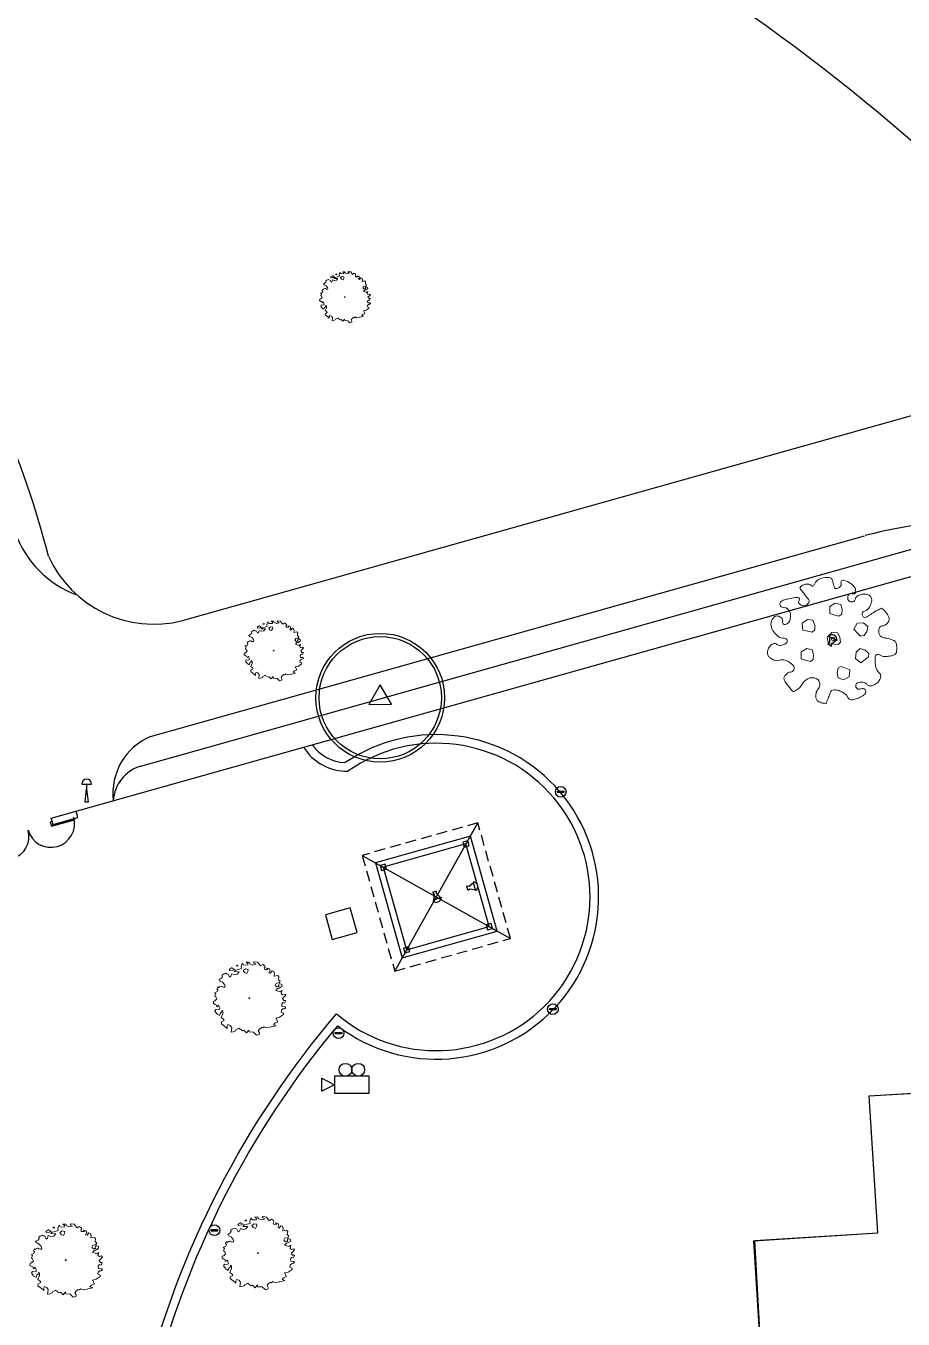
# Model space of a CAD drawing. Extents: x 2080 to 102394, y 2071 to 93424.
# Drawn here: x 77503 to 78729, y 76583 to 78391 of the extents above; entities that cross this region are included whole.
import ezdxf

# ---------------------------------------------------------------- set-up
doc = ezdxf.new("R2010")
doc.units = 0
doc.header["$LTSCALE"] = 20
doc.header["$MEASUREMENT"] = 0
doc.linetypes.add('HIDDEN', pattern=[0.375, 0.25, -0.125])
for name, color, linetype, lineweight in [('camera', 11, 'Continuous', 13), ('Mango tree', 96, 'Continuous', 5), ('sappotta', 114, 'Continuous', 5), ('tree1', 110, 'Continuous', 9)]:
    doc.layers.add(name, color=color, linetype=linetype, lineweight=lineweight)
doc.layers.add('correct', color=230, linetype='Continuous', plot=False)
for name, color, linetype in [('DOOR', 1, 'Continuous'), ('ELEC', 11, 'Continuous'), ('lawn', 3, 'Continuous'), ('PLANTS', 3, 'Continuous'), ('proposed tree', 3, 'Continuous'), ('road', 2, 'Continuous'), ('wall', 13, 'Continuous')]:
    doc.layers.add(name, color=color, linetype=linetype)

# ---------------------------------------------------------------- blocks, each defined once
blk = doc.blocks.new('NEEM')
at = {"layer": 'sappotta', "linetype": 'Continuous'}
for p, q in [((-0.517, 0.963), (-0.614, 0.901)), ((-0.614, 0.901), (-0.589, 0.87)), ((-0.589, 0.87), (-0.494, 0.884)), ((-0.521, 0.945), (-0.521, 0.945)), ((-0.449, 0.913), (-0.521, 0.945)), ((-0.494, 0.884), (-0.449, 0.913)), ((-0.415, 0.884), (-0.459, 0.839)), ((-0.459, 0.839), (-0.303, 0.837)), ((-0.32, 0.906), (-0.415, 0.884)), ((-0.359, 1.043), (-0.396, 1.016)), ((-0.396, 1.016), (-0.345, 1.011)), ((-0.303, 0.837), (-0.361, 0.762)), ((-0.345, 1.011), (-0.34, 1.039)), ((-0.23, 0.935), (-0.32, 0.906)), ((-0.213, 1.092), (-0.242, 1.007)), ((-0.242, 1.007), (-0.23, 0.935)), ((-0.191, 1.099), (-0.213, 1.092)), ((-0.177, 1.048), (-0.191, 1.099)), ((-0.043, 1.039), (-0.177, 1.048)), ((-0.108, 0.922), (-0.177, 0.872)), ((-0.177, 0.872), (-0.139, 0.809)), ((-0.139, 0.809), (-0.067, 0.78)), ((-0.027, 0.908), (-0.108, 0.922)), ((0.003, 1.132), (-0.083, 1.127)), ((-0.083, 1.127), (-0.023, 1.083)), ((-0.067, 0.78), (-0.034, 0.839)), ((-0.023, 1.083), (-0.043, 1.039)), ((-0.034, 0.839), (-0.027, 0.908)), ((0.03, 1.077), (0.003, 1.132)), ((0.114, 1.043), (0.03, 1.077)), ((0.216, 1.072), (0.114, 1.043)), ((0.162, 1.144), (0.142, 1.112)), ((0.142, 1.112), (0.216, 1.072)), ((0.283, 1.13), (0.162, 1.144)), ((0.267, 1.123), (0.283, 1.13)), ((0.351, 1.016), (0.267, 1.123)), ((0.421, 1.063), (0.351, 1.016)), ((0.473, 1.03), (0.421, 1.063)), ((0.472, 0.942), (0.501, 0.982)), ((0.483, 0.908), (0.472, 0.942)), ((0.501, 0.982), (0.473, 1.03)), ((0.581, 0.9), (0.483, 0.908)), ((0.551, 0.95), (0.581, 0.9)), ((0.627, 0.928), (0.551, 0.95)), ((0.616, 0.806), (0.654, 0.87)), ((0.66, 0.788), (0.616, 0.806)), ((0.654, 0.87), (0.627, 0.928)), ((0.715, 0.86), (0.66, 0.788)), ((0.762, 0.844), (0.715, 0.86)), ((0.783, 0.779), (0.762, 0.844)), ((-0.892, 0.613), (-0.923, 0.594)), ((-0.923, 0.594), (-0.895, 0.555)), ((-0.895, 0.555), (-0.868, 0.54)), ((-0.85, 0.638), (-0.892, 0.613)), ((-0.868, 0.54), (-0.818, 0.517)), ((-0.818, 0.692), (-0.85, 0.638)), ((-0.783, 0.757), (-0.83, 0.729)), ((-0.83, 0.729), (-0.826, 0.714)), ((-0.826, 0.714), (-0.818, 0.692)), ((-0.818, 0.517), (-0.752, 0.44)), ((-0.749, 0.774), (-0.783, 0.757)), ((-0.752, 0.44), (-0.735, 0.394)), ((-0.717, 0.789), (-0.749, 0.774)), ((-0.689, 0.772), (-0.717, 0.789)), ((-0.638, 0.758), (-0.689, 0.772)), ((-0.598, 0.672), (-0.638, 0.758)), ((-0.562, 0.699), (-0.598, 0.672)), ((-0.533, 0.776), (-0.562, 0.699)), ((-0.452, 0.75), (-0.533, 0.776)), ((-0.361, 0.762), (-0.452, 0.75)), ((0.776, 0.704), (0.783, 0.779)), ((0.888, 0.723), (0.776, 0.704)), ((0.804, 0.415), (0.84, 0.475)), ((0.86, 0.367), (0.804, 0.415)), ((0.84, 0.475), (0.934, 0.5)), ((0.924, 0.679), (0.888, 0.723)), ((0.917, 0.437), (0.904, 0.404)), ((0.904, 0.404), (0.933, 0.378)), ((0.913, 0.591), (0.924, 0.679)), ((0.964, 0.541), (0.913, 0.591)), ((0.942, 0.471), (0.917, 0.437)), ((0.934, 0.5), (0.964, 0.541)), ((1.014, 0.439), (0.942, 0.471)), ((1.018, 0.389), (1.014, 0.439)), ((-1.023, 0.208), (-1.062, 0.182)), ((-1.062, 0.182), (-1.02, 0.162)), ((-1.02, 0.162), (-1.049, 0.084)), ((-1.049, 0.084), (-1.017, 0.059)), ((-0.978, 0.229), (-1.023, 0.208)), ((-1.017, 0.059), (-0.991, -0.002)), ((-0.96, 0.366), (-0.994, 0.31)), ((-0.994, 0.31), (-0.961, 0.275)), ((-0.961, 0.275), (-0.978, 0.229)), ((-0.935, 0.345), (-0.96, 0.366)), ((-0.908, 0.372), (-0.935, 0.345)), ((-0.87, 0.389), (-0.908, 0.372)), ((-0.846, 0.386), (-0.87, 0.389)), ((-0.821, 0.367), (-0.846, 0.386)), ((-0.788, 0.359), (-0.821, 0.367)), ((-0.757, 0.361), (-0.788, 0.359)), ((-0.735, 0.394), (-0.757, 0.361)), ((0.02, 0.041), (-0.009, 0.024)), ((-0.009, 0.024), (0, 0)), ((0, 0), (0.014, 0.011)), ((0.014, 0.011), (0.027, 0.031)), ((0.829, 0.259), (0.888, 0.326)), ((0.838, 0.262), (0.829, 0.259)), ((0.931, 0.228), (0.838, 0.262)), ((0.933, 0.378), (0.86, 0.367)), ((0.888, 0.326), (0.93, 0.332)), ((0.93, 0.332), (1.018, 0.389)), ((0.962, 0.217), (0.931, 0.228)), ((1.025, 0.259), (0.962, 0.217)), ((0.996, 0.16), (1.025, 0.259)), ((1.046, 0.129), (0.996, 0.16)), ((1.029, 0.011), (1.074, 0.049)), ((1.074, -0.047), (1.029, 0.011)), ((1.109, 0.149), (1.046, 0.129)), ((1.074, 0.049), (1.137, 0.114)), ((1.137, 0.114), (1.109, 0.149)), ((-1.097, -0.077), (-1.098, -0.14)), ((-1.098, -0.14), (-1.044, -0.173)), ((-1.048, -0.062), (-1.097, -0.077)), ((-1.025, -0.325), (-1.052, -0.378)), ((-1.052, -0.378), (-0.982, -0.471)), ((-0.991, -0.002), (-1.048, -0.062)), ((-1.044, -0.173), (-1.007, -0.185)), ((-0.953, -0.336), (-1.025, -0.325)), ((-1.007, -0.185), (-0.992, -0.244)), ((-0.992, -0.244), (-0.937, -0.198)), ((-0.902, -0.318), (-0.953, -0.336)), ((-0.937, -0.198), (-0.93, -0.213)), ((-0.93, -0.213), (-0.902, -0.318)), ((-0.848, -0.411), (-0.837, -0.355)), ((-0.837, -0.355), (-0.803, -0.383)), ((-0.803, -0.383), (-0.803, -0.452)), ((0.992, -0.411), (1.004, -0.349)), ((1.004, -0.349), (1.045, -0.311)), ((1.007, -0.166), (1.046, -0.114)), ((1.016, -0.234), (1.007, -0.166)), ((1.11, -0.243), (1.016, -0.234)), ((1.045, -0.311), (1.083, -0.306)), ((1.046, -0.114), (1.1, -0.129)), ((1.129, -0.047), (1.074, -0.047)), ((1.083, -0.306), (1.137, -0.273)), ((1.1, -0.129), (1.129, -0.047)), ((1.137, -0.273), (1.11, -0.243)), ((-0.982, -0.471), (-0.91, -0.516)), ((-0.91, -0.516), (-0.888, -0.446)), ((-0.888, -0.446), (-0.848, -0.411)), ((-0.803, -0.452), (-0.853, -0.576)), ((-0.853, -0.576), (-0.797, -0.619)), ((-0.844, -0.71), (-0.852, -0.77)), ((-0.852, -0.77), (-0.758, -0.838)), ((-0.766, -0.668), (-0.844, -0.71)), ((-0.797, -0.619), (-0.766, -0.668)), ((-0.676, -0.836), (-0.649, -0.791)), ((-0.649, -0.791), (-0.582, -0.82)), ((0.751, -0.797), (0.797, -0.747)), ((0.834, -0.828), (0.751, -0.797)), ((0.797, -0.747), (0.887, -0.704)), ((0.826, -0.591), (0.943, -0.565)), ((0.887, -0.704), (0.826, -0.591)), ((0.943, -0.565), (1.032, -0.503)), ((1.066, -0.443), (0.992, -0.411)), ((1.032, -0.503), (1.061, -0.484)), ((1.061, -0.484), (1.066, -0.443)), ((-0.758, -0.838), (-0.675, -0.912)), ((-0.675, -0.912), (-0.676, -0.836)), ((-0.582, -0.82), (-0.534, -0.881)), ((-0.534, -0.881), (-0.554, -1.025)), ((-0.554, -1.025), (-0.486, -1.015)), ((-0.486, -1.015), (-0.413, -0.988)), ((-0.413, -0.988), (-0.401, -0.955)), ((-0.401, -0.955), (-0.302, -0.907)), ((-0.302, -0.907), (-0.286, -0.926)), ((-0.286, -0.926), (-0.197, -0.986)), ((-0.197, -0.986), (-0.157, -0.969)), ((-0.157, -0.969), (-0.078, -1.049)), ((-0.078, -1.049), (-0.006, -0.96)), ((-0.006, -0.96), (0.006, -1.017)), ((0.006, -1.017), (0.139, -1.026)), ((0.139, -1.026), (0.236, -1.115)), ((0.236, -1.115), (0.314, -1.096)), ((0.287, -0.982), (0.327, -0.932)), ((0.324, -1.046), (0.287, -0.982)), ((0.314, -1.096), (0.324, -1.046)), ((0.327, -0.932), (0.391, -0.879)), ((0.391, -0.879), (0.423, -0.897)), ((0.423, -0.897), (0.47, -0.86)), ((0.47, -0.86), (0.543, -0.896)), ((0.543, -0.896), (0.652, -0.871)), ((0.652, -0.871), (0.68, -0.867)), ((0.68, -0.867), (0.834, -0.828))]:
    blk.add_line(p, q, dxfattribs=at)
blk = doc.blocks.new('A$C1AD445BE')
at = {"color": 2}
for p, q in [((-62.9, -100.8), (62.9, 100.8)), ((-100.8, 62.9), (100.8, -62.9))]:
    blk.add_line(p, q, dxfattribs=at)
at = {"color": 7, "linetype": 'HIDDEN', "ltscale": 3}
blk.add_lwpolyline([(-62.9, -100.8), (100.8, -62.9), (62.9, 100.8), (-100.8, 62.9)], close=True, dxfattribs=at)
for points in [[(-51.7, -82.8), (82.8, -51.7), (51.7, 82.8), (-82.8, 51.7)], [(42.3, 67.8), (49.1, 69.4), (47.6, 76.2), (40.7, 74.6)], [(-74.6, 40.7), (-67.8, 42.3), (-69.4, 49.1), (-76.2, 47.6)], [(69.4, -49.1), (76.2, -47.6), (74.6, -40.7), (67.8, -42.3)], [(-47.6, -76.2), (-40.7, -74.6), (-42.3, -67.8), (-49.1, -69.4)]]:
    blk.add_lwpolyline(points, close=True)
at = {"color": 2}
blk.add_lwpolyline([(-44.9, -72), (72, -44.9), (44.9, 72), (-72, 44.9)], close=True, dxfattribs=at)
blk = doc.blocks.new('A$C4EF33415')
at = {"layer": 'PLANTS'}
blk.add_lwpolyline([(239.5, 288.6), (198.2, 215.3), (282.3, 216.2)], close=True, dxfattribs=at)
for radius in [240, 240, 228]:
    blk.add_circle((240, 240), radius, dxfattribs=at)
blk = doc.blocks.new('A$C763C346A')
at = {"layer": 'PLANTS', "xscale": 0.375, "yscale": 0.375, "zscale": 0.375}
blk.add_blockref('A$C4EF33415', (-89.8, -89.8), dxfattribs=at)
blk = doc.blocks.new('A$C66A15280')
at = {"layer": 'tree1', "lineweight": 5}
blk.add_lwpolyline([(-25.6, 76.4, -0.112663), (-21.4, 83.1, -0.117589), (-14.9, 87.1, -0.108853), (-3.2, 88.3, -0.296704), (0.3, 85.3, -0.01094), (1.3, 82.2, 0.0113), (2.1, 79.1, 0.005127), (3.4, 75.1, 0.015033), (3.9, 73.7, 0.306227), (5.3, 72.8, 0.11667), (9.3, 73.7, 0.080255), (11.4, 75.2, 0.078689), (12.9, 77.3, 0.243774), (12.9, 80, -0.250701), (12.9, 82.6, -0.328651), (16.6, 84.4, -0.116616), (26.3, 80, -0.030845), (29.8, 76.9, -0.050087), (31.7, 74.6, -0.076938), (32.9, 71.9, -0.062317), (33.5, 68.3, -0.579697), (28.6, 65.4, 0.475121), (22.7, 63, 0.129849), (22.5, 57.6, 0.212231), (24.5, 54.9, 0.129571), (27.8, 54.1, 0.139513), (30.8, 54.9, 0.231404), (33, 58.5, -0.228797), (35.2, 62.1, -0.051526), (38.5, 63.7, -0.046499), (42.4, 64.8, -0.068146), (47.4, 64.9, -0.083931), (51.4, 63.9, -0.129613), (54.3, 61.4, -0.123758), (55.8, 57.6, -0.09899), (55.6, 54.6, -0.039936), (53.1, 47.8, -0.22703), (45.5, 41.4, 0.41151), (42.4, 36.2, 0.187353), (44.8, 32.7, 0.279738), (47.8, 32.6, 0.024255), (51.3, 34.7, -0.013213), (57.6, 38.8, -0.005001), (66.4, 44.1, -0.023312), (68.4, 45.1, -0.276075), (70.1, 44.9, -0.060003), (75.5, 39.7, -0.073357), (79.6, 33, -0.14541), (80, 29, -0.115891), (78.5, 25.6, -0.080667), (74.6, 21.8, -0.146196), (70.5, 20.5, 0.199095), (67.5, 19.2, 0.110057), (66.3, 17.2, 0.070134), (65.7, 13.8, 0.127178), (66.9, 7.9, 0.173991), (70.2, 4.9, 0.084989), (75.2, 3.6, -0.065757), (81.8, 2.2, -0.015835), (86.4, 0.4, -0.041694), (88.1, -0.5, -0.171023), (89.4, -2.2, -0.055511), (90.7, -8.6, -0.086573), (90.2, -16.4, -0.193215), (88.1, -19.3, -0.079513), (84, -21, -0.051396), (77.3, -22, -0.009838), (74.2, -22, -0.013144), (71.9, -22, -0.142441), (68.6, -20.8, 0.12085), (64.8, -19.3, 0.414743), (60.8, -22.3, 0.108419), (62.1, -39, 0.145796), (66.2, -45.1, -0.218883), (68.4, -49.7, -0.129022), (67.2, -54.5, -0.098712), (63, -59.5, -0.089238), (56.8, -62.9, -0.142039), (52.3, -63.1, -0.15262), (48.8, -61, 0.140489), (45.1, -58.6, 0.072733), (41.6, -58.1, 0.056149), (37, -58.6, 1.162721), (40.4, -67.3, -0.889956), (46, -74.7, -0.057497), (41.3, -78.2, -0.050194), (35.2, -81, -0.027152), (29.3, -82.7, -0.081841), (27.2, -82.8, -0.259828), (22.6, -79.5, 0.154361), (16.5, -72.9, 0.023636), (11.7, -70.5, 0.036054), (8.4, -69.4, 0.113837), (1.2, -69, 0.255021), (-1.4, -71.1, 0.010023), (-3.2, -75.6, -0.006166), (-5.9, -82.8, -0.000987), (-7.4, -86.5, -0.004807), (-7.7, -87.2, -0.301336), (-8.5, -87.7, -0.053993), (-13.1, -87.2, -0.098949), (-19.5, -84.4, -0.166928), (-22, -81, -0.074867), (-22.4, -78.8, -0.033746), (-22, -73.8, -0.147775), (-19.4, -68.1, 0.143332), (-16.7, -62.2, 0.320067), (-21.1, -53.3, 0.243977), (-33.7, -53.3, 0.152147), (-41.5, -61, -0.142431), (-49.8, -69.4, -0.011977), (-53, -71, -0.105797), (-53.4, -71.1, -0.222083), (-54.8, -70.5, -0.028252), (-62.3, -61.3, -0.016572), (-65.8, -56.2, -0.046235), (-66.8, -54.2, -0.232844), (-66.5, -50.9, -0.094135), (-61.4, -45.2, -0.151838), (-57.8, -43.9, 0.157375), (-54.3, -42.5, 0.39645), (-53.3, -35.8, 0.167315), (-65, -27.3, 0.155323), (-73, -27.5, -0.172189), (-80.2, -27.3, -0.057388), (-85.5, -24.6, -0.091215), (-88.3, -22, -0.156095), (-89.9, -17, -0.117481), (-88.3, -10.3, -0.096462), (-84.9, -6, -0.124262), (-81.1, -4.1, -0.245852), (-76.9, -5.2, 0.213299), (-72.2, -6.8, 0.132817), (-63.9, -3.6, 0.292293), (-62.3, 0.4, 0.386063), (-66.2, 3.3, -0.189961), (-74.8, 5.8, -0.113948), (-83.6, 16.3, -0.173128), (-84.7, 25.4, -0.141993), (-80.6, 32.9, -0.2475), (-75.7, 34.4, -0.069531), (-72.9, 33.4, -0.066733), (-70.4, 31.7, -0.27622), (-68.7, 26.5, 0.375875), (-66.8, 22.7, 0.21129), (-63.6, 22.9, 0.125177), (-59.6, 26.3, 0.111486), (-58.3, 29.5, 0.05123), (-57.8, 37, 0.402904), (-67.6, 46.4, -0.821492), (-69.5, 55.8, -0.025063), (-66.1, 57, -0.015882), (-60.5, 58.5, -0.023816), (-51, 60.2, -0.058964), (-47.1, 60.3, -0.600057), (-45.6, 56.6, 0.391652), (-45.3, 51.4, 0.173919), (-39.6, 48.8, 0.206831), (-34.6, 50.5, 0.108623), (-31.6, 54.6, 0.273193), (-31.9, 56.7, 0.000005), (-35, 60.7, -0.000002), (-38.1, 64.8, -0.000001), (-42.8, 70.8, -0.000003), (-44.4, 72.8, -0.378508), (-44.3, 74.5, -0.089675), (-39, 78.2, -0.160885), (-32.3, 78.9, -0.160398), (-26.5, 75.5)], format="xyb", dxfattribs=at)
for points in [[(-2.8, 38), (-2.7, 47.6), (4.9, 52.4), (12.6, 50.5), (14.4, 43.7), (14, 36.9), (10, 34.2), (4.3, 35.8)], [(-40.7, 14.8), (-41.3, 24.5), (-34, 29.8), (-26.3, 28.5), (-23.9, 21.8), (-23.9, 15), (-27.6, 12), (-33.5, 13.2)], [(30.7, 15.9), (35.5, 24.3), (44.5, 24.9), (50.2, 19.6), (48.7, 12.7), (45, 7), (40.2, 6.4), (36, 10.6)], [(-4.6, -4.4), (-6.3, 5.1), (0.2, 11.3), (8, 11), (11.2, 4.7), (12.1, -2.1), (8.8, -5.6), (2.9, -5)], [(-42.9, -25.5), (-42.7, -15.8), (-35.1, -11.1), (-27.5, -12.9), (-25.6, -19.7), (-26.1, -26.5), (-30, -29.3), (-35.7, -27.6)], [(40.7, -30.8), (33, -24.9), (33.8, -15.9), (39.8, -10.9), (46.4, -13.5), (51.6, -18), (51.4, -22.7), (46.6, -26.3)], [(25.3, -41), (24.3, -50.6), (16.2, -54.6), (8.8, -52.1), (7.6, -45.2), (8.7, -38.4), (12.9, -36), (18.4, -38.2)]]:
    blk.add_lwpolyline(points, close=True, dxfattribs=at)
blk.add_circle((1.9, 2.3), 2.56, dxfattribs=at)
blk = doc.blocks.new('BULB8_FT')
for p, q in [((3.56, 0), (-3.56, 0)), ((0, 0), (0, 3.46))]:
    blk.add_line(p, q)
blk.add_arc((0, 0), 3.56, 180, 0)
blk = doc.blocks.new('A$C1B5C7E3C')
at = {"layer": 'ELEC', "linetype": 'Continuous', "ltscale": 0.5}
blk.add_lwpolyline([(13.8, 37.7), (13.8, 37.7), (17.9, 0), (10, 0)], close=True, dxfattribs=at)
at = {"layer": 'ELEC', "xscale": 3.88799999999901, "yscale": 3.88799999999901, "zscale": 3.88799999999901, "rotation": 180}
blk.add_blockref('BULB8_FT', (13.8, 51.1), dxfattribs=at)
blk = doc.blocks.new('FOCUSLGT')
for points in [[(-4.3, 0), (4.3, 0), (1.5, 5.9)], [(-1.4, 5.9), (-4.3, 0)], [(1.5, 5.9), (2.4, 8.7), (-2.4, 8.7), (-1.4, 5.9)]]:
    blk.add_lwpolyline(points)
blk = doc.blocks.new('A$C085F24DD')
at = {"layer": 'ELEC', "linetype": 'Continuous', "ltscale": 0.5}
blk.add_arc((32, 33.5), 33.5, 197.10907, 342.89093, dxfattribs=at)
at = {"layer": 'ELEC', "xscale": 6, "yscale": 6, "zscale": 6}
blk.add_blockref('FOCUSLGT', (32, 23.7), dxfattribs=at)
blk = doc.blocks.new('DR1H1802')
at = {"color": 0}
for p, q in [((-0.5, 0.1125), (-1.5, 0.1125)), ((-1.5, 0.0625), (-1.5, 0.1125)), ((-0.5, 0.0625), (-1.5, 0.0625)), ((-0.5, 0.0625), (-0.5, 0.1125)), ((-0.5, 0.09375), (-0.5, 0.09375))]:
    blk.add_line(p, q, dxfattribs=at)
blk.add_arc((-0.5, 0), 1, 0, 180, dxfattribs=at)
blk = doc.blocks.new('A$C3B4262AC')
at = {"layer": 'DOOR'}
for p, q in [((0, 4), (0, 0)), ((2.5, 4), (0, 4)), ((0, 0), (3, 0)), ((2.5, 2.25), (2.5, 4)), ((3, 2.25), (2.5, 2.25)), ((3, 0), (3, 2.25))]:
    blk.add_line(p, q, dxfattribs=at)
blk = doc.blocks.new('A$C0F484B77')
at = {"yscale": 1.068291430914542, "zscale": 1.068291430913497}
for p, xscale, rotation in [((33.5, 13.9), 1.0682914309102, 196.1665754823266), ((-35.8, -5.6), -1.068291430914966, 195.7216826377499)]:
    blk.add_blockref('A$C3B4262AC', p, dxfattribs=dict(at, xscale=xscale, rotation=rotation))
at = {"layer": 'DOOR', "yscale": 33.11703435832169, "zscale": 73.59340968515201}
for p, xscale, rotation in [((15.6, 6.5), 33.1170343583254, 195.7216826375595), ((-16.7, -2.6), -33.11703435831752, 195.721682637511)]:
    blk.add_blockref('DR1H1802', p, dxfattribs=dict(at, xscale=xscale, rotation=rotation))
blk = doc.blocks.new('A$C16A84746')
at = {"layer": 'ELEC'}
blk.add_lwpolyline([(14.9, 44.1), (61.5, 44.1), (61.5, 32.9), (14.9, 32.9)], close=True, dxfattribs=at)
blk.add_circle((38.5, 38.5), 38.5, dxfattribs=at)
blk = doc.blocks.new('A$C22A82026')
at = {"layer": 'ELEC', "ltscale": 0.5}
blk.add_lwpolyline([(-10.21, -0.29), (-19.21, -4.79), (-19.21, 4.21), (-10.21, -0.29)], dxfattribs=at)
blk.add_lwpolyline([(-10.21, 5.71), (-10.21, -6.29), (13.79, -6.29), (13.79, 5.71)], close=True, dxfattribs=at)
blk = doc.blocks.new('A$C265A360F')
at = {"layer": 'ELEC', "ltscale": 0.5}
for centre in [(33.1, 20.9), (50.9, 20.9)]:
    blk.add_circle(centre, 8.94, dxfattribs=at)
at = {"layer": 'ELEC', "ltscale": 0.5, "xscale": 2, "yscale": 2, "zscale": 2}
blk.add_blockref('A$C22A82026', (38.4, 0.6), dxfattribs=at)

msp = doc.modelspace()

# ---------------------------------------------------------------- linework, layer by layer
at = {"ltscale": 0.5}
msp.add_line((77677.307, 77397.771), (78674.904, 77678.591), dxfattribs=at)
at = {"linetype": 'Continuous', "ltscale": 0.5}
for p, q in [((77538.577, 77283.736), (78764.725, 77628.735)), ((78681.449, 76895.459), (78825.977, 76904.454)), ((78693.376, 76703.83), (78681.449, 76895.459)), ((78520.422, 76693.065), (78693.376, 76703.83)), ((78530.858, 76525.39), (78520.422, 76693.065))]:
    msp.add_line(p, q, dxfattribs=at)
at = {"ltscale": 0.5}
msp.add_lwpolyline([(77931.279, 77113.972), (77965.932, 77123.726), (77956.177, 77158.38), (77921.524, 77148.625)], close=True, dxfattribs=at)
for centre, radius, start, end in [((78835.601, 77065.013), 634.278, 86.294692, 104.613369), ((77624.358, 77731.238, 0), 144.399, 199.438594, 249.77245), ((77710.953, 77318.202), 86.39, 112.921433, 186.451811)]:
    msp.add_arc(centre, radius, start, end, dxfattribs=at)
at = {"layer": 'correct', "ltscale": 0.5}
msp.add_lwpolyline([(78546.628, 75126.955), (78535.589, 75359.93), (78128.239, 75334.577), (78072.686, 76496.873), (78530.858, 76525.39), (78521.639, 76693.141), (78693.376, 76703.83), (78681.449, 76895.459), (78825.977, 76904.454), (78810.875, 77083.026), (81177.782, 77283.381), (81191.931, 77116.231), (81194.245, 77092.088), (82117.624, 77170.251), (82101.43, 77361.567), (82896.635, 77428.88), (83144.463, 75373.769), (79105.882, 75021.367), (79078.222, 75064.374), (79074.638, 75152.192), (78546.628, 75126.955)], dxfattribs=at)
at = {"layer": 'lawn', "linetype": 'Continuous', "ltscale": 0.5}
for points in [[(77658.144, 75908.2, -0.23277017), (77937.203, 77010.055)], [(77669.828, 75910.949, -0.23030236), (77938.804, 76993.345)]]:
    msp.add_lwpolyline(points, format="xyb", dxfattribs=at)
for centre, radius, start, end in [((78076.565, 77173.569), 226.845, 232.606134, 124.122477), ((77951.85, 77420.945), 71.639, 211.958745, 270.909667), ((77951.85, 77420.945), 59.639, 215.026998, 267.562486), ((78076.565, 77173.569), 214.845, 229.559126, 125.113385), ((77947.511, 77402.55), 36, 294.916452, 299.405729)]:
    msp.add_arc(centre, radius, start, end, dxfattribs=at)
at = {"layer": 'road', "linetype": 'Continuous', "ltscale": 0.5}
for p, q in [((77722.142, 77559.989, 0), (78842.242, 77875.292)), ((77663.543, 77356.498), (78876.591, 77697.966))]:
    msp.add_line(p, q, dxfattribs=at)
for centre, radius, start, end in [((76948.358, 76177.672), 2724.837, 44.414962, 77.727448), ((76260.852, 77325.472), 1314.403, 14.292011, 32.334098), ((77681.84, 77716.477, 0), 161.595, 204.310877, 284.442221), ((77679.282, 77304.511), 54.317, 106.843275, 176.290707)]:
    msp.add_arc(centre, radius, start, end, dxfattribs=at)
at = {"layer": 'wall', "linetype": 'Continuous', "ltscale": 0.5}
for p, q in [((77538.574, 77283.744), (77573.237, 77293.488)), ((77575.832, 77284.518), (77573.237, 77293.488)), ((77541.178, 77274.763), (77538.574, 77283.744)), ((77541.178, 77274.763), (77575.832, 77284.518))]:
    msp.add_line(p, q, dxfattribs=at)

# ---------------------------------------------------------------- block references
at = {"linetype": 'Continuous', "ltscale": 0.5, "rotation": 2.705612253858656}
msp.add_blockref('A$C1AD445BE', (78076.565, 77173.569), dxfattribs=at)
at = {"layer": 'camera', "ltscale": 0.5}
msp.add_blockref('A$C265A360F', (77916.565, 76911.045), dxfattribs=at)
at = {"layer": 'DOOR', "ltscale": 0.5}
msp.add_blockref('A$C0F484B77', (77506.524, 77265.008), dxfattribs=at)
at = {"layer": 'ELEC', "linetype": 'Continuous', "ltscale": 0.5, "yscale": 0.1999999999970896, "zscale": 0.2}
for p, xscale, rotation in [((78638.511, 77536.44), 0.2000000000030257, 154.2976800095933), ((78073.181, 77164.35), 0.2000000000077057, 20.00000000140435), ((78136.056, 77183.661), 0.2000000000051022, 105.721682639585)]:
    msp.add_blockref('A$C085F24DD', p, dxfattribs=dict(at, xscale=xscale, rotation=rotation))
at = {"layer": 'ELEC', "linetype": 'Continuous', "ltscale": 0.5}
for name, p, xscale, yscale, zscale in [('A$C1B5C7E3C', (77581.062, 77305.866), 0.5, 0.5, 0.5), ('A$C16A84746', (78242.922, 77312.976), 0.1943999999930384, 0.1943999999930384, 0.1944), ('A$C16A84746', (78231.956, 77009.223), 0.1943999999930384, 0.1943999999930384, 0.1944), ('A$C16A84746', (77932.546, 76975.639), 0.1943999999930384, 0.1943999999930384, 0.1944), ('A$C16A84746', (77759.052, 76700.164), 0.1943999999930384, 0.1943999999930384, 0.1944)]:
    msp.add_blockref(name, p, dxfattribs=dict(at, xscale=xscale, yscale=yscale, zscale=zscale))
at = {"layer": 'Mango tree', "linetype": 'Continuous'}
for p, xscale, yscale, zscale in [((77948.438, 78011.664), 31.75576113894931, 31.75576113897841, 31.75576113876219), ((77848.93, 77517.169), 37.09643869560387, 37.09643869563297, 37.09643869538887), ((77814.849, 77031.093), 45.35788613394834, 45.357886133992, 45.35788613368874), ((77558.605, 76664.88), 45.35788613394834, 45.357886133992, 45.35788613368874), ((77826.987, 76674.874), 45.35788613394834, 45.357886133992, 45.35788613368874)]:
    msp.add_blockref('NEEM', p, dxfattribs=dict(at, xscale=xscale, yscale=yscale, zscale=zscale))
at = {"layer": 'PLANTS', "linetype": 'Continuous', "ltscale": 0.5}
msp.add_blockref('A$C66A15280', (78629.208, 77531.848), dxfattribs=at)
at = {"layer": 'proposed tree', "linetype": 'Continuous', "ltscale": 0.5}
msp.add_blockref('A$C763C346A', (77997.99, 77451.848), dxfattribs=at)

doc.saveas('drawing.dxf')
